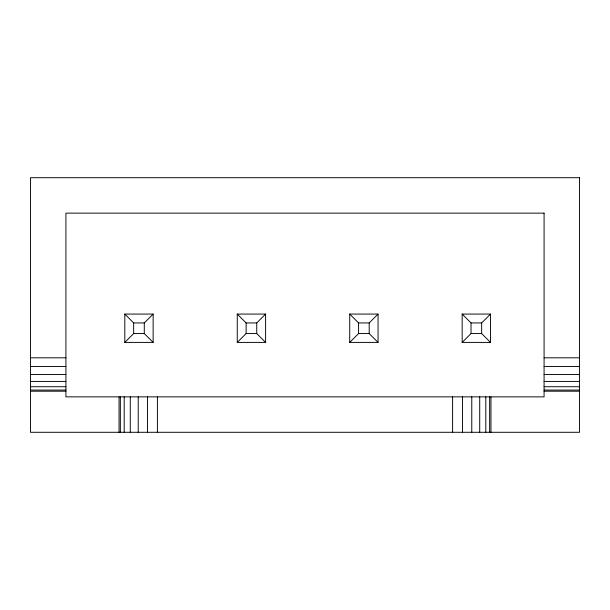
<?xml version="1.0" encoding="UTF-8"?>
<svg xmlns="http://www.w3.org/2000/svg" width="610" height="610" viewBox="0 0 610 610"><rect width="100%" height="100%" fill="white"/><g stroke="black" fill="none" stroke-linecap="round" stroke-linejoin="round"><path stroke-width="0.91" d="M124.806 342.408L133.659 333.556L133.659 322.934L124.806 314.074L153.141 314.074L153.141 342.408L124.806 342.408L124.806 314.074M153.141 342.408L144.288 333.556L144.288 322.934L153.141 314.074M237.26 342.408L246.112 333.556L256.741 333.556L265.594 342.408L237.26 342.408L237.26 314.074L265.594 314.074L265.594 342.408M237.26 314.074L246.112 322.934L256.741 322.934L265.594 314.074M349.721 342.408L358.573 333.556L369.195 333.556L378.055 342.408L349.721 342.408L349.721 314.074L378.055 314.074L378.055 342.408M349.721 314.074L358.573 322.934L369.195 322.934L378.055 314.074M462.174 342.408L471.027 333.556L481.656 333.556L490.509 342.408L490.509 314.074L462.174 314.074L462.174 342.408L490.509 342.408M462.174 314.074L471.027 322.934L481.656 322.934L490.509 314.074M133.659 322.934L144.288 322.934M133.659 333.556L144.288 333.556M30.5 357.818L65.918 357.818M544.082 357.818L579.5 357.818M30.5 366.457L65.918 366.457M544.082 366.457L579.5 366.457M30.5 374.51L65.918 374.51M544.082 374.51L579.5 374.51M30.5 381.425L65.918 381.425M544.082 381.425L579.5 381.425M30.5 386.725L65.918 386.725M544.082 386.725L579.5 386.725M30.5 390.064L65.918 390.064M544.082 390.064L579.5 390.064M30.5 391.201L65.918 391.201M544.082 391.201L579.5 391.201M490.951 396.866L490.951 432.292M489.647 396.866L489.647 432.292M485.812 396.866L485.812 432.292M481.656 322.934L481.656 333.556M479.719 396.866L479.719 432.292M471.774 396.866L471.774 432.292M471.027 322.934L471.027 333.556M462.525 396.866L462.525 432.292M452.597 396.866L452.597 432.292M369.195 322.934L369.195 333.556M358.573 322.934L358.573 333.556M256.741 322.934L256.741 333.556M246.112 322.934L246.112 333.556M157.403 396.866L157.403 432.292M147.475 396.866L147.475 432.292M138.226 396.866L138.226 432.292M130.281 396.866L130.281 432.292M124.188 396.866L124.188 432.292M120.353 396.866L120.353 432.292M119.049 396.866L119.049 432.292M579.5 177.708L30.5 177.708L30.5 432.292L579.5 432.292L579.5 177.708M544.082 213.134L65.918 213.134L65.918 396.866L544.082 396.866L544.082 213.134"/></g></svg>
